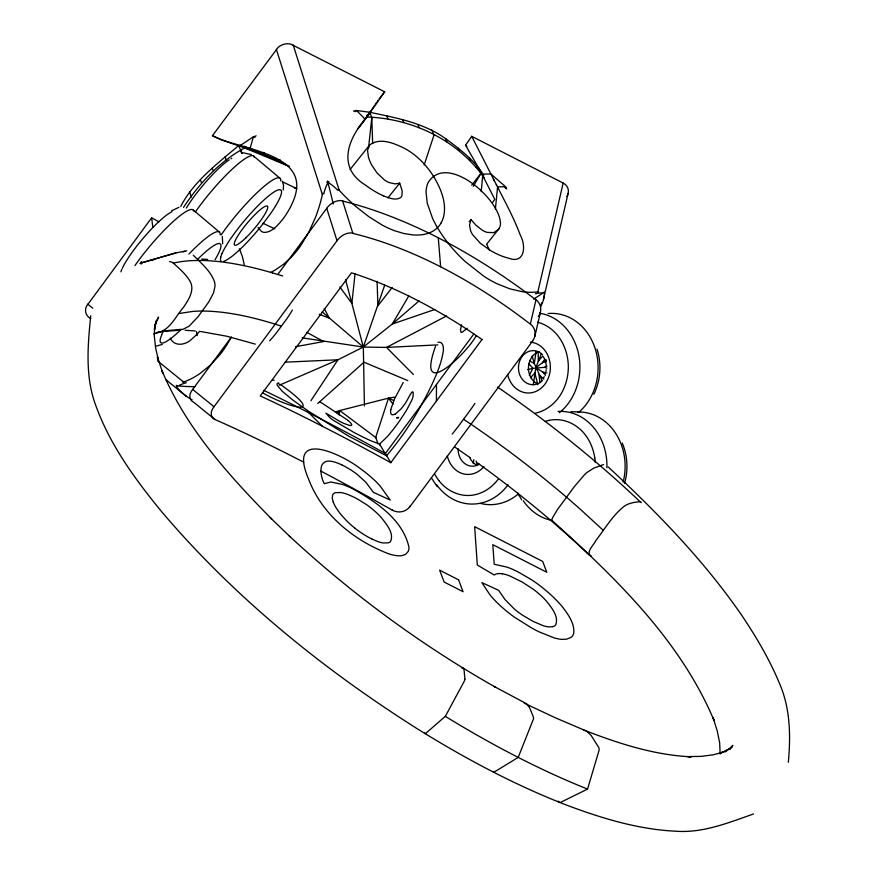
<?xml version="1.0" encoding="UTF-8"?>
<svg xmlns="http://www.w3.org/2000/svg" width="875" height="875" viewBox="0 0 875 875"><rect width="100%" height="100%" fill="white"/><g stroke="black" fill="none" stroke-linecap="round" stroke-linejoin="round"><path stroke-width="1.31" d="M436.406 401.089L436.494 384.442M464.92 679L463.991 669.266L463.05 667.975L461.77 667.975M788.32 762.333C790.858 735.263 790.289 707.35 778.947 682.183C769.005 658.427 755.77 636.223 741.442 614.873C703.598 560.109 656.895 512.17 608.267 466.987M544.283 293.639L544.316 292.02A123.944 66.194 -11.7 0 1 533.597 299.042M90.727 315.777C87.686 346.128 84.919 377.759 96.294 406.831C110.534 445.791 135.439 479.653 161.481 511.492C234.445 597.559 323.181 669.32 418.359 729.455C465.259 758.548 514.172 784.711 565.666 804.759C601.191 818.158 638.148 829.5 676.32 831.25C703.238 833.098 728.602 822.664 753.495 813.98M505.509 188.573L505.52 186.659L490.831 173.961L482.836 174.147L481.217 191.669M720.147 754.086L719.677 742.952L717.281 731.062L712.928 717.314L714.033 720.464C680.345 640.434 616.066 578.309 552.694 521.117L551.928 519.859L552.333 518.142L557.473 509.534L574.295 486.686L584.358 474.884A13.136 2.866 -49 0 1 587.027 472.445L593.753 468.114L603.542 464.559M363.103 404.6L339.719 410.55L339.227 414.98M495.414 208.83L497.58 187.042L498.433 186.933A91.361 46.998 43.6 0 1 500.139 186.791L505.52 186.659M355.064 273.558L351.859 303.395L363.322 347.058L364.416 405.934M368.605 147.459L371.809 117.633L369.786 112.263C395.948 117.841 423.653 122.752 445.758 138.775C459.309 148.783 473.233 159.305 482.595 173.545M473.277 463.641L473.802 459.725M533.258 384.759L535.828 367.752L541.352 353.522M536.156 351.466L534.297 363.453L542.062 380.538M545.934 371.547L546.219 369.764M222.677 243.797L222.327 236.458M283.237 189.973L283.555 185.314L282.264 181.081M390.709 409.719L394.45 399.066L402.883 383.13A57.684 12.698 -58 0 1 403.211 382.572M270.648 272.431A83.431 51.089 -69 0 0 275.22 269.981L283.369 264.425L291.189 257.305A72.242 44.231 -69 0 0 300.683 245.678L308.787 232.214L315.427 217.492A97.595 59.763 -69 0 0 322.372 194.545L322.645 193.331M535.97 299.884L530.327 324.122A348.491 179.244 43.6 0 0 440.639 266.809A348.491 179.244 43.6 0 0 352.887 233.428L342.639 201.064A389.55 200.364 43.6 0 1 438.277 237.792A389.55 200.364 43.6 0 1 535.97 299.895M469.241 221.67L470.925 219.559L476.175 225.4L482.344 230.223A16.122 8.291 43.6 0 0 487.2 232.411L493.839 232.619L498.225 229.709A36.236 18.637 43.6 0 0 500.434 224.82C502.075 200.463 446.327 151.517 427.962 182.919A68.698 35.339 43.6 0 0 426.059 191.975L427.197 203.011L432.567 218.378A83.431 42.919 43.6 0 0 465.216 261.559L484.159 276.456A72.242 37.155 43.6 0 0 497.219 283.839L509.917 288.848L521.948 291.627A97.595 50.203 43.6 0 0 537.862 291.791L563.172 183.072L471.702 136.314L465.577 145.162L481.337 172.933L494.78 199.358L492.559 202.562M541.636 302.827L540.848 306.217L541.384 305.145A32.889 31.259 24.8 0 0 544.512 293.661M540.411 312.408L534.756 336.689M543.397 299.556L568.116 193.43M624.564 483.35C628.359 470.159 627.627 455.711 622.256 443.056M461.606 324.756L460.469 329.722L460.906 332.139A17.423 3.839 -58 0 0 462.197 332.248L467.228 328.267M558.228 801.128L558.567 801.62A4.342 2.581 -68.3 0 0 560.842 802.255L587.562 789.075L598.916 750.827A4.331 2.57 -68.3 0 0 598.708 747.447L591.062 735.339L586.392 731.03L555.778 717.981L524.234 703.183M253.389 136.763L251.125 144.714A90.88 55.65 -69 0 0 250.458 147.35L250.173 148.564L277.266 159.961L289.155 166.37L242.714 147.153L240.439 145.436L253.389 136.763L255.03 137.277M384.694 285.152L363.322 347.058L337.958 359.778L279.355 385.219M424.167 165.003L433.934 135.286L431.9 129.916M394.57 397.141L388.511 398.125L376.403 435.192A78.367 17.248 -58 0 0 375.867 437.784L377.967 443.713M435.564 346.172C415.023 403.156 466.747 353.577 476.197 335.748M370.989 110.688L367.15 116.047L370.3 112.35L356.497 110.48L355.152 111.716M593.917 394.253C600.578 380.341 601.825 363.891 597.013 349.202M470.925 219.559L469.514 225.214L470.564 230.65A17.423 8.958 43.6 0 0 472.686 234.762L480.309 243.25L490.602 250.589A55.016 28.295 43.6 0 0 508.386 258.125C524.869 264.512 526.312 245.995 520.286 235.091C513.8 217.591 504.678 201.228 496.322 184.581M441.175 222.775C444.85 216.202 445.123 208.283 443.756 201.02A68.698 35.339 43.6 0 0 440.147 189.142C433.223 172.758 421.433 158.123 405.967 149.122C395.358 143.784 380.297 136.773 369.534 145.097L350.055 169.542M529.32 375.364L532.875 368.364L544.414 367.325L546.908 366.22M424.714 732.889L424.758 733.217A4.342 1.061 -58.5 0 0 425.852 733.261L445.32 716.363L463.936 681.822A4.331 1.05 -58.5 0 0 464.888 679.044M566.825 196.503L567.372 195.486A12.162 10.248 -20.7 0 0 565.064 184.286L563.172 183.072M543.419 378.142L544.25 376.611M155.586 322.602L158.583 317.1L154.897 325.347L156.494 320.523L154.503 329.809L154.678 325.861L154.306 336.077L155.597 347.9L158.517 360.38L157.358 356.978L162.969 373.494L161.809 370.191C185.752 427.875 228.517 475.147 271.775 519.137L270.288 517.705L290.325 536.977M230.814 337.936L228.878 341.458A72.242 44.231 -69 0 1 220.205 354.375L210.383 365.127L199.806 373.658A97.595 59.763 -69 0 1 183.575 382.014L182.842 382.277M292.381 310.078L290.161 313.764A104.923 62.322 -68.3 0 1 286.3 319.495L276.533 332.697A120.52 71.586 -68.3 0 1 273.7 336.208A79.702 47.337 -68.3 0 1 272.311 337.848L269.631 340.78M326.834 182.481L327.589 181.245L328.956 181.945M142.045 262.412L141.094 264.02L140.208 263.277L141.302 261.789M408.887 295.794L392.262 324.045L363.322 347.058L302.159 337.848M473.288 186.342L480.911 173.392L478.887 168.033L476.273 167.278M180.72 206.402C193.823 181.18 217.405 163.778 238.547 145.611L241.205 145.217M369.534 145.097L367.522 150.467L368.506 157.391A36.236 18.637 43.6 0 0 371.733 165.058L376.994 172.889L384.18 179.758A16.122 8.291 43.6 0 0 389.08 182.547L394.964 183.892L399.689 183.148L402.183 190.794L401.953 195.573A17.423 8.958 43.6 0 1 400.345 197.783C395.052 200.758 388.73 197.805 383.567 195.869M377.289 101.391L377.945 100.363M376.622 102.419L375.255 104.464M289.155 166.37L261.767 153.595L221.878 140.098L212.461 135.691L277.977 47.556A12.162 10.248 -20.7 0 1 291.058 44.22L384.683 91.831L368.397 114.942M310.887 400.739L337.958 359.778L285.097 362.173M474.939 403.386L472.5 406.962A104.923 25.528 -58.5 0 1 468.475 412.617L458.697 425.819A120.52 29.323 -58.5 0 1 455.973 429.384A79.702 19.392 -58.5 0 1 454.661 431.058L452.189 434.098M158.966 221.867L151.659 217.809L86.538 306.141A12.162 10.248 -20.7 0 0 88.845 317.352L90.737 318.566M544.677 359.384L542.445 362.709L535.828 367.752L545.278 373.636M374.566 105.492L371.722 109.637M183.487 207.43C199.708 182.864 219.866 161.077 246.116 147.12M156.308 332.686C169.509 331.373 175.536 316.345 183.323 307.562C188.377 300.092 195.311 290.041 189.853 280.941C185.609 273.93 179.32 268.527 173.272 263.102A6.333 5.764 76.9 0 0 169.608 261.647M358.116 128.428L358.684 127.652M359.242 126.875L361.463 123.823M365.498 118.923L366.734 117.228M365.903 118.366C348.097 138.545 336.591 167.508 365.509 185.106A55.016 28.295 43.6 0 0 383.556 195.847M366.461 117.6L367.741 115.85M365.816 117.884L362.556 122.325M367.566 116.08L368.692 114.537M641.167 502.698A6.333 2.1 -46.5 0 0 640.139 501.758C634.583 502.13 628.819 503.005 624.17 506.286C612.522 515.572 604.877 528.828 595.897 540.488C594.267 544.469 584.664 553.011 591.511 556.216M303.734 462.186A348.392 42.558 30.4 0 0 298.047 459.266A348.392 42.558 30.4 0 0 214.977 419.53L193.692 402.238A13.125 8.739 -32.7 0 1 192.664 389.397L231.438 337.039M278.283 273.777L326.736 208.316A13.125 9.013 -37.2 0 1 342.77 200.856M215.042 419.453A13.169 8.673 -32.7 0 1 214.003 406.744L337.017 240.767A13.158 8.98 -37.7 0 1 353.03 233.198M481.994 339.522L390.797 462.678L385.361 453.502L473.823 334.009M532.788 340.834L409.839 506.844L409.5 506.275M358.323 128.308L359.877 126.284M362.348 123.047L360.227 125.814M362.709 122.587L365.181 119.361L364.711 118.847M365.247 118.519L365.87 117.72M392.142 287.525L377.902 305.823L377.103 281.28M471.702 185.238L480.911 173.392C454.169 138.491 410.102 118.191 366.494 117.02M379.203 98.766L383.425 93.428M383.841 92.892L384.683 91.831M337.269 413.645L339.719 410.55L373.614 435.903A78.367 9.57 30.4 0 1 375.878 437.784M387.931 197.903L399.689 183.148M486.664 244.147L498.837 228.867M278.841 382.911L277.2 383.348L277.014 384.945L282.166 391.223L292.677 399.952L308.82 411.48L349.147 436.439L386.509 455.766C404.873 434.208 419.858 409.883 432.02 384.355C436.592 374.281 441.044 363.978 442.969 353.03C443.866 349.18 443.898 341.119 437.959 342.267M542.653 356.114L538.256 361.102L538.234 351.652M729.488 749.055L732.834 745.314L729.673 749.284L732.277 746.561L724.817 751.909L729.006 749.066L719.972 753.178L723.756 751.997L713.136 754.841L701.072 756.372L687.619 756.591L691.217 756.831C654.511 755.092 619.095 743.717 585.08 730.516L583.789 730.352M530.436 377.781L534.844 372.991L537.83 384.727M185.631 395.62A32.889 31.85 -28 0 1 177.002 387.177L176.641 385.35M317.723 403.506L364 362.206L407.805 380.603M419.059 300.923L392.262 324.045L434.744 309.52M545.759 360.292L542.445 362.709L546.273 361.627M171.609 210.853L178.916 207.309M395.369 414.028L400.969 408.975A16.155 3.555 -58 0 0 404.37 404.556C407.137 401.909 414.663 382.9 412.967 396.889A17.423 3.839 -58 0 1 411.655 400.52L406.591 410.178L399.514 421.006A55.016 12.108 -58 0 1 386.991 436.964L379.553 444.062L386.509 455.766M242.714 147.153L244.53 146.202M446.589 315.962L386.509 347.408L363.322 347.058L322.197 311.905M162.323 344.4L156.395 346.095M339.719 410.55L335.442 412.048M153.65 333.988L161.109 331.494M175.886 252.897L141.323 262.916L175.886 252.897L186.703 250.852M150.686 260.542L154.022 259.634M182.886 251.836L185.106 251.234M365.137 404.075L388.511 398.125L393.641 400.52M527.559 369.6L532.875 368.364L528.708 363.541M398.606 417.287L396.572 417.747M179.069 313.491L192.675 311.434A357.328 116.769 36.5 0 1 280.175 325.762L281.477 326.189M552.77 626.653L549.161 626.916A33.578 10.992 36.5 0 1 543.375 625.745L532.93 621.327L522.353 615.081A30.745 10.062 36.5 0 1 513.986 608.672L504.853 599.364L498.695 590.341L481.873 582.608L490.022 594.934A49.667 16.253 36.5 0 0 498.991 604.472A52.161 17.073 36.5 0 0 502.523 607.709A50.006 16.363 36.5 0 0 514.161 616.995L531.628 627.977A78.542 25.703 36.5 0 0 539.208 631.903L554.105 637.875A51.614 16.887 36.5 0 0 561.859 639.373L566.519 639.177L570.839 637.492A62.705 20.519 36.5 0 0 573.759 632.997C574.623 623.678 568.684 615.3 563.423 608.147A53.014 17.347 36.5 0 0 555.603 599.386L553.788 597.592A58.352 19.097 36.5 0 0 547.958 592.244L541.92 587.234A48.716 15.936 36.5 0 0 531.453 579.698L518.23 572.02A50.848 16.636 36.5 0 0 506.887 567.087L494.211 564.277L492.8 544.655L546.788 572.25L542.708 561.455L474.644 526.663L477.323 565.042L494.309 575.028A39.058 12.786 36.5 0 1 502.381 573.814M157.402 332.533L168.809 330.4L182.984 329.339L189.208 326.102L197.958 316.859L208.786 301.908L213.598 292.764L215.02 286.081A13.136 11.441 88.6 0 0 214.561 282.045C210.809 270.944 201.239 263.298 193.277 255.205M295.575 346.708L323.608 341.556L306.819 332.369M537.862 291.791L538.595 291.692M396.812 418.009L398.541 417.812M165.309 331.286L180.327 330.214M437.795 344.881L386.509 347.408L413.416 374.5M366.712 115.314L367.73 115.303M280.208 159.95L277.266 159.961M243.195 152.819L251.398 154.569M194.884 386.63L191.833 386.619A123.944 66.194 -11.7 0 1 176.159 385.777M570.839 411.677L579.939 411.983M185.139 330.302L195.212 330.936M201.72 259.098L207.725 259.405M179.43 329.448L181.234 329.547M504.886 187.283L505.87 187.338M200.484 331.494L226.953 336.252L255.314 344.127M350.033 425.567L344.017 423.478A16.155 1.969 30.4 0 1 339.292 421.127L325.883 413.131L330.148 417.977A17.423 2.133 30.4 0 0 333.506 420.416L354.156 432.556A55.016 6.716 30.4 0 0 371.306 440.956L379.509 444.052L379.663 444.97M546.919 372.969L542.992 372.247L545.497 375.386M294.372 188.005L296.898 188.661L282.559 181.858M272.541 272.891L282.658 275.997M245.295 147.033L245.908 147.23M246.509 147.438L247.723 147.831M248.336 148.039L249.55 148.444M544.414 367.325L546.93 368.178M212.461 135.691C241.544 150.927 316.116 152.709 292.053 203.809A55.016 33.688 -69 0 1 280.416 222.108C276.227 226.778 271.173 232.323 264.414 232.4A17.423 10.664 -69 0 1 261.352 231.372L258.048 227.5M319.178 314.256L329.35 318.194L324.242 308.569M372.214 539.164L377.497 541.439A29.794 9.745 36.5 0 0 383.053 542.959L388.205 542.861A34.825 11.397 36.5 0 0 390.502 541.592C394.373 533.236 386.466 524.267 381.609 517.934A32.977 10.795 36.5 0 0 378.317 514.456A33.884 11.091 36.5 0 0 374.631 511.033L373.363 509.928A30.745 10.062 36.5 0 0 366.658 504.744L357.897 499.275A43.302 14.175 36.5 0 0 353.325 496.88L347.834 494.484A33.217 10.872 36.5 0 0 340.933 492.548L335.639 492.647A34.223 11.2 36.5 0 0 332.653 494.823L332.248 498.269L333.266 502.086M262.861 223.213L274.805 228.867M262.981 393.05C289.516 408.002 328.53 418.545 280.295 384.409M529.583 360.916L534.297 363.453L532.153 356.092M192.128 399.875A97.595 11.922 30.4 0 1 186.561 396.441L185.598 395.806M463.586 419.278L465.106 420.295A357.328 116.78 36.5 0 1 581.175 510.027L603.247 530.316M497.569 387.067L502.381 390.37M454.814 447.038L470.039 457.614M477.608 463.006C516.895 491.291 554.444 522.025 589.597 555.308M87.752 304.139L92.739 308.186M157.62 360.916L183.575 382.014M192.675 389.408L214.014 406.744M165.605 379.4L186.561 396.441M219.33 231.995L193.003 209.836M253.564 156.012L279.902 178.172M348.217 420.536L322.689 403.55A57.684 7.044 30.4 0 0 319.867 401.898M253.991 136.489L254.198 136.664A200.561 163.483 -20 0 1 256.113 135.811M289.089 535.784C351.783 593.983 421.159 645.028 495.556 687.258L494.036 686.416L526.663 703.817L529.583 707.678L532.941 715.892A142.1 60.812 -62.9 0 1 533.487 717.609A4.867 2.078 -62.9 0 1 533.597 718.594L518.208 757.4L493.784 772.341A4.867 2.089 -62.9 0 1 493.325 771.827A142.122 60.834 -62.9 0 1 493.095 771.334M543.802 379.159L539.033 374.588L539.908 382.736M356.497 110.48L362.359 116.353A91.361 46.998 43.6 0 1 364.241 118.344L364.591 118.716M308.777 412.716L322.481 426.3M338.363 189.339L339.216 190.247A97.595 50.203 43.6 0 0 356.475 207.036L369.075 216.858L382.036 224.963A72.242 37.155 43.6 0 0 394.975 230.869L404.316 233.625L413.055 234.927A83.431 42.919 43.6 0 0 441.208 222.808M393.006 404.141L388.511 398.125M480.911 173.392L484.127 177.789M238.547 145.611L242.178 153.169M339.85 286.945L351.859 303.395L345.559 279.705M437.238 486.719L431.725 478.33M170.297 338.155C174.705 347.506 186.364 344.848 192.216 338.658A55.016 33.688 -69 0 0 199.62 331.242M543.331 356.716L544.709 359.253M519.083 495.414L521.675 499.778M392.131 509.688L392.481 510.267A13.169 12.119 12.6 0 0 409.719 506.767M482.836 174.147L483.733 175.667M240.57 150.981L241.85 153.388M493.369 178.861L471.702 136.314M493.336 178.806L494.43 180.939M493.784 179.681L496.628 185.194M486.773 244.464L489.573 250.37M517.781 492.691L518.864 494.966M239.356 248.828L242.364 256.506L244.366 265.136M469.405 157.948L470.575 161.055M458.325 148.159L459.211 150.522M445.758 138.775L446.928 141.892M417.933 124.556L419.103 127.662M402.784 119.777L403.67 122.128M386.684 115.664L387.855 118.77M225.028 156.745L226.198 159.852M212.264 168.197L213.15 170.548M200.375 179.845L201.556 182.952M189.438 191.669L191.461 197.028M293.212 45.073L339.216 190.247M276.369 49.361L322.372 194.545M326.736 208.316L337.017 240.767M476.153 461.016L477.159 464.92M333.266 203.864L331.734 197.641A123.944 8.827 75.7 0 0 327.589 181.245M197.247 335.606L196.427 331.559M545.803 362.611L546.317 366.166M151.659 217.809L152.797 227.259M438.277 237.803L440.639 266.809M371.809 117.633L372.652 143.544M263.692 390.327A389.102 47.523 30.4 0 1 385.459 453.556M390.873 462.722A347.9 42.492 30.4 0 0 260.236 395.938L351.477 272.803A348.009 179.003 43.6 0 1 482.081 339.566M536.091 299.764A13.125 12.37 6.9 0 1 538.333 316.466M321.016 471.177A348.392 42.558 30.4 0 1 392.481 510.267M530.447 323.991A13.158 12.425 7.9 0 1 532.667 340.758M274.203 380.231A53.78 26.283 20.8 0 1 272.366 380.122M179.298 385.317A32.889 6.595 -7.6 0 1 186.287 382.692M278.95 384.158A53.78 20.617 6.9 0 1 278.928 383.742M395.467 413.831A33.381 7.35 -58 0 1 390.775 409.631M348.13 420.492A33.381 4.08 30.4 0 1 349.836 425.447M261.767 153.595A177.188 149.275 -20.7 0 1 263.966 152.447M323.761 193.922A32.889 19.491 -85.6 0 1 327.512 183.433M328.748 182.886A32.889 22.859 54.7 0 1 337.673 190.192M465.577 145.162A177.188 149.275 -20.7 0 1 466.834 146.497M535.38 293.759A32.889 5.994 -22.5 0 1 541.909 292.863M505.794 187.381A200.561 169.378 -15.4 0 1 506.712 189M353.445 110.994A200.561 163.483 -20 0 1 355.589 110.917M173.294 263.123A392.612 128.308 36.5 0 1 272.584 272.934M180.545 330.039A47.206 8.356 -49.9 0 1 166.217 341.556A44.548 7.886 -49.9 0 1 163.1 342.902A47.195 8.345 -49.9 0 1 160.398 338.702A44.548 7.886 -49.9 0 1 161.798 334.786M161.689 334.6A47.206 8.356 -49.9 0 1 163.505 330.925M188.956 254.056A54.895 9.713 -49.9 0 1 220.172 234.762M215.086 259.623A46.955 8.302 -49.9 0 0 219.275 251.759A44.745 7.919 -49.9 0 0 220.697 247.811A47.206 8.356 -49.9 0 0 217.984 243.644A44.548 7.886 -49.9 0 0 214.878 244.967A47.195 8.345 -49.9 0 0 200.539 256.484A44.548 7.886 -49.9 0 0 197.673 259.295M134.947 265.573A54.895 9.713 -49.9 0 1 172.123 222.512A54.895 9.713 -49.9 0 1 193.769 211.17M171.216 212.133A40.502 7.164 -49.9 0 1 171.959 211.783M170.417 212.57A42.908 7.591 -49.9 0 0 157.391 223.027A40.502 7.164 -49.9 0 0 152.108 228.32A42.886 7.591 -49.9 0 0 136.15 246.914A40.567 7.175 -49.9 0 0 131.502 253.192A42.886 7.591 -49.9 0 0 122.456 267.969M120.892 271.83A40.502 7.164 -49.9 0 1 121.964 269.041M141.608 262.183A40.677 7.197 -49.9 0 1 140.295 263.484M221.2 234.85A54.895 9.713 -49.9 0 1 260.312 189.667A54.895 9.713 -49.9 0 1 280.744 180.939M222.152 253.269A47.173 8.345 -49.9 0 1 232.641 235.845A44.625 7.897 -49.9 0 1 237.748 228.944A47.173 8.345 -49.9 0 1 255.303 208.491A44.548 7.886 -49.9 0 1 261.111 202.661A47.195 8.345 -49.9 0 1 275.439 191.155A44.548 7.886 -49.9 0 1 278.556 189.809A47.206 8.356 -49.9 0 1 281.258 194.009A44.745 7.919 -49.9 0 1 279.858 197.925A46.955 8.302 -49.9 0 1 270.528 213.675L262.872 224.022A46.955 8.302 -49.9 0 1 246.695 242.714A44.745 7.919 -49.9 0 1 240.877 248.544A47.206 8.356 -49.9 0 1 226.559 260.05A44.548 7.886 -49.9 0 1 223.442 261.395M220.719 257.217A44.548 7.886 -49.9 0 1 222.141 253.28M221.08 261.1A47.195 8.345 -49.9 0 1 220.73 257.206M195.519 211.75A54.895 9.713 -49.9 0 1 232.684 168.689A54.895 9.713 -49.9 0 1 254.341 157.347M230.989 158.736A40.502 7.164 -49.9 0 1 231.787 158.309M229.228 159.819A42.908 7.591 -49.9 0 0 217.952 169.203A40.502 7.164 -49.9 0 0 212.68 174.497A42.886 7.591 -49.9 0 0 196.722 193.102A40.567 7.175 -49.9 0 0 192.073 199.38A42.886 7.591 -49.9 0 0 186.353 208.053M536.791 383.48A17.041 14.547 -88.1 0 1 528.489 366.745A17.041 14.547 -88.1 0 1 539.066 351.63M539.536 313.228A54.895 46.889 -88.1 0 1 578.692 354.648A54.895 46.889 -88.1 0 1 559.398 412.727M537.567 322.197A47.206 40.316 -88.1 0 1 551.698 329.448A44.548 38.041 -88.1 0 1 557.55 335.355A47.195 40.305 -88.1 0 1 567.766 359.428A44.548 38.052 -88.1 0 1 568.302 368.484A47.173 40.283 -88.1 0 1 560.908 394.133A44.625 38.106 -88.1 0 1 555.811 401.045A47.173 40.283 -88.1 0 1 535.139 413.262M542.052 380.92A17.041 14.547 -88.1 0 1 522.178 379.159A17.041 14.547 -88.1 0 1 522.67 355.819A17.041 14.547 -88.1 0 1 542.598 354.725M545.956 359.712A17.041 14.547 -88.1 0 1 546.558 361.255M530.37 342.136A25.473 21.755 -88.1 0 1 550.353 366.428A25.473 21.755 -88.1 0 1 531.814 392.689A25.473 21.755 -88.1 0 1 507.598 374.402M548.067 313.534A54.895 46.889 -88.1 0 1 595.35 349.202A54.895 46.889 -88.1 0 1 578.506 412.552M558.119 411.436A54.895 46.889 -88.1 0 1 606.9 467.698M551.163 520.264A54.895 46.889 -88.1 0 1 523.261 500.762M545.333 421.4A46.955 40.097 -88.1 0 1 549.128 420.372M549.128 420.361A44.745 38.216 -88.1 0 1 556.883 419.661A47.206 40.316 -88.1 0 1 578.714 428.05A44.548 38.041 -88.1 0 1 584.577 433.945A47.195 40.305 -88.1 0 1 594.792 458.019M594.803 458.019A44.548 38.052 -88.1 0 1 595.263 462.525M577.511 411.983A54.895 46.889 -88.1 0 1 623.142 482.081M476.459 464.986A17.041 14.547 -88.1 0 1 469.711 457.45M507.981 484.87A54.895 46.889 -88.1 0 1 436.581 484.652M498.17 479.248A44.625 38.106 -88.1 0 1 495.469 482.552M495.458 482.541A47.173 40.283 -88.1 0 1 474.797 494.769A44.548 38.052 -88.1 0 1 467.053 495.48A47.195 40.305 -88.1 0 1 445.211 487.091A44.548 38.041 -88.1 0 1 439.359 481.195M439.37 481.184A47.206 40.316 -88.1 0 1 434.645 474.009M479.336 464.231A17.041 14.547 -88.1 0 1 458.128 448.722M483.941 466.517A25.473 21.755 -88.1 0 1 462.864 473.725A25.473 21.755 -88.1 0 1 447.3 455.897M518.164 494.058A54.895 46.889 -88.1 0 1 480.812 503.497M502.37 390.403A392.612 128.308 36.5 0 1 640.128 501.758M587.562 789.075A424.9 139.037 36.5 0 1 445.32 716.363M552.77 626.653A38.445 12.578 36.5 0 0 555.734 624.848C558.994 616.153 551.359 607.414 546.284 600.972A33.884 11.091 36.5 0 0 540.312 594.989A32.014 10.478 36.5 0 0 533.356 589.302L522.255 582.072L509.797 575.947A33.523 10.97 36.5 0 0 502.359 573.792M333.244 502.075A49.777 16.286 36.5 0 0 341.217 514.839L346.708 520.898A33.688 11.025 36.5 0 0 354.856 528.139M372.214 539.164A34.639 11.331 36.5 0 1 354.845 528.15M341.852 464.909A32.583 10.664 36.5 0 0 329.875 461.103C317.231 460.359 320.6 476.58 324.231 483.689L330.848 481.994L342.617 484.477A51.144 16.734 36.5 0 1 351.892 488.338C375.484 501.408 402.85 519.28 408.975 547.323A66.412 21.733 36.5 0 1 408.155 551.48L405.606 554.389L401.483 555.745A49.503 16.198 36.5 0 1 395.784 555.538A51.023 16.702 36.5 0 1 388.719 553.809C353.97 540.564 321.934 514.653 308.591 479.106C286.792 428.181 341.808 453.917 360.97 469.098A44.461 14.547 36.5 0 1 371.208 477.225A44.308 14.503 36.5 0 1 379.947 485.767L390.195 500.041L373.373 492.308L365.859 482.278L357.514 474.666A27.869 9.122 36.5 0 0 350.273 469.558L345.209 466.616A36.127 11.823 36.5 0 0 341.863 464.92M458.587 579.841L439.633 570.15L444.117 582.028L463.072 591.719L458.587 579.841M245.7 237.945A25.473 4.506 -49.9 0 0 267.4 206.15A25.473 4.506 -49.9 0 0 239.848 232.783A25.473 4.506 -49.9 0 0 245.7 237.945"/></g></svg>
